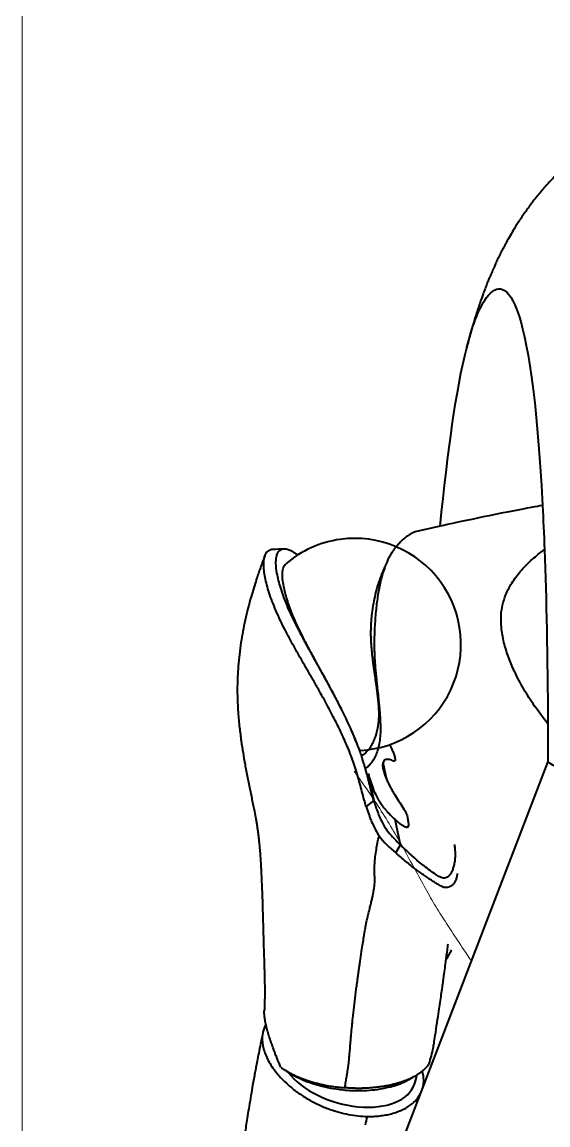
# Model space of a CAD drawing. Header units: millimetres. Extents: x 19 to 296, y 1 to 200.
# Drawn here: x 19.47 to 35.08, y 78.16 to 110.9 of the extents above; entities that cross this region are included whole.
import ezdxf

# ---------------------------------------------------------------- set-up
doc = ezdxf.new("R2010")
doc.units = ezdxf.units.MM
doc.header["$LTSCALE"] = 12.7
for name, color, linetype, lineweight in [('BORDER_FRAME', 7, 'Continuous', 15), ('TANGENT_LINES', 7, 'Continuous', 15), ('Visible', 7, 'Continuous', 40)]:
    doc.layers.add(name, color=color, linetype=linetype, lineweight=lineweight)

msp = doc.modelspace()

# ---------------------------------------------------------------- linework, layer by layer
at = {"layer": 'BORDER_FRAME'}
msp.add_line((19.474, 10), (19.474, 200), dxfattribs=at)
at = {"layer": 'TANGENT_LINES'}
msp.add_open_spline([(32.81, 83.023), (32.801, 83.038), (32.763, 83.096), (32.427, 83.603), (32.112, 84.072), (31.795, 84.573), (31.482, 85.108), (31.169, 85.682), (30.848, 86.278), (30.507, 86.879), (30.141, 87.478), (29.749, 88.072), (29.471, 88.465), (29.332, 88.662)], degree=3, knots=[0, 0, 0, 0, 0.032273, 0.123439, 0.217309, 0.308359, 0.402548, 0.499334, 0.597779, 0.69719, 0.797343, 0.898278, 1, 1, 1, 1], dxfattribs=at)
at = {"layer": 'Visible'}
for p, q in [((32.673, 101.234), (32.671, 101.228)), ((32.672, 101.231), (32.674, 101.236)), ((31.882, 95.932), (31.145, 95.763)), ((29.494, 89.274), (29.477, 89.322)), ((29.556, 89.097), (29.551, 89.113)), ((35.084, 88.946), (23.834, 59.662)), ((30.299, 88.404), (30.19, 88.921)), ((29.749, 88.587), (29.915, 87.787)), ((29.915, 87.787), (29.688, 87.608)), ((30.707, 86.469), (30.548, 87.223)), ((30.566, 86.236), (30.707, 86.469)), ((27.088, 80.028), (27.071, 80.071)), ((31.185, 79.631), (31.153, 79.612)), ((30.516, 79.32), (30.695, 79.381))]:
    msp.add_line(p, q, dxfattribs=at)
for centre, radius, start, end in [((29.353, 92.423), 3.15, 97.9159, 130.6079), ((29.353, 92.423), 3.15, 272.9759, 97.9159), ((24.736, 155.264), 60.052, 272.08119, 272.39901), ((19.807, 85.709), 10.323, 21.18, 23.952), ((29.563, 89.363), 0.0966, 208.0791, 241.5905), ((22.576, 86.764), 7.359, 18.6184, 19.947), ((34.453, 89.911), 4.886, 195.7168, 201.1982), ((33.318, 90.241), 4.096, 222.1155, 227.4597), ((32.171, 88.302), 2.616, 216.6434, 232.159), ((44.354, 76.279), 14.044, 149.7715, 151.101), ((29.149, 80.032), 2.084, 341.3404, 348.8559), ((29.931, 81.361), 2.122, 291.1082, 297.7132)]:
    msp.add_arc(centre, radius, start, end, dxfattribs=at)
at = {"layer": 'Visible', "extrusion": (0, 0, -1)}
for centre, major_axis, ratio, start_param, end_param in [((41.334, 89.223), (6.406, 0), 0.19691, 1.570796, 2.920278), ((47.953, 40.622), (-0.167, 64.035), 0.350837, 5.3396, 5.344481)]:
    msp.add_ellipse(centre, major_axis=major_axis, ratio=ratio, start_param=start_param, end_param=end_param, dxfattribs=at)
at = {"layer": 'Visible'}
msp.add_ellipse((29.135, 79.988), major_axis=(-1.994, 0.601), ratio=0.581465, start_param=0.683485, end_param=3.12237, dxfattribs=at)
for points, knots in [([(41.334, 108.913), (41.152, 108.909), (40.793, 108.902), (40.288, 108.851), (39.81, 108.775), (39.379, 108.683), (38.857, 108.539), (38.409, 108.383), (38.017, 108.224), (37.688, 108.071), (37.422, 107.934), (37.206, 107.814), (37.071, 107.735), (36.933, 107.65), (36.793, 107.561), (36.651, 107.468), (36.464, 107.339), (36.277, 107.201), (36.084, 107.052), (35.912, 106.909), (35.762, 106.779), (35.626, 106.655), (35.481, 106.518), (35.261, 106.299), (35.028, 106.047), (34.791, 105.768), (34.568, 105.482), (34.379, 105.22), (34.202, 104.955), (34.052, 104.715), (33.934, 104.514), (33.834, 104.334), (33.781, 104.234), (33.717, 104.111), (33.647, 103.972), (33.574, 103.823), (33.517, 103.7), (33.474, 103.604), (33.442, 103.531), (33.406, 103.449), (33.366, 103.356), (33.321, 103.247), (33.271, 103.123), (33.216, 102.981), (33.164, 102.84), (33.12, 102.72), (33.087, 102.624), (33.06, 102.546), (33.032, 102.465), (33.006, 102.385), (32.95, 102.213), (32.893, 102.028), (32.873, 101.962), (32.846, 101.871), (32.814, 101.757), (32.773, 101.612), (32.725, 101.436), (32.691, 101.303), (32.673, 101.234)], [0, 0, 0, 0, 0.028875, 0.056858, 0.083919, 0.110023, 0.138819, 0.165993, 0.191435, 0.215014, 0.236567, 0.255881, 0.271312, 0.286957, 0.30286, 0.319025, 0.33766, 0.356697, 0.376051, 0.394636, 0.41207, 0.428682, 0.446106, 0.467839, 0.491015, 0.514792, 0.538381, 0.560712, 0.582829, 0.603645, 0.622753, 0.640346, 0.653461, 0.667857, 0.683459, 0.6995, 0.714014, 0.726561, 0.73756, 0.749208, 0.761689, 0.775109, 0.789483, 0.804821, 0.820113, 0.834112, 0.84654, 0.857845, 0.86909, 0.880315, 0.897241, 0.914525, 0.924744, 0.936483, 0.950045, 0.96526, 0.982017, 1, 1, 1, 1]), ([(32.674, 101.236), (32.832, 101.858), (33.523, 103.72), (34.588, 103.024), (34.923, 96.549), (34.945, 96.138), (34.964, 95.703), (34.982, 95.243), (35.037, 93.784), (35.072, 92.071), (35.082, 90.068), (35.084, 89.704), (35.084, 89.33), (35.084, 88.946)], [0.8223782, 0.8223782, 0.8223782, 0.8223782, 0.8594375, 0.967445, 0.967445, 0.967445, 0.9742976, 0.9742976, 0.9742976, 0.9960433, 0.9960433, 0.9960433, 1, 1, 1, 1]), ([(34.919, 96.548), (34.825, 96.531), (34.549, 96.481), (33.348, 96.252), (32.177, 95.999), (31.953, 95.948), (31.882, 95.932)], [0, 0, 0, 0, 0.1751, 0.512794, 0.844681, 1, 1, 1, 1]), ([(31.149, 95.764), (31.143, 95.763), (31.126, 95.759), (31.071, 95.737), (31.035, 95.718), (30.989, 95.692), (30.939, 95.66), (30.889, 95.625), (30.837, 95.585), (30.779, 95.537), (30.716, 95.479), (30.632, 95.391), (30.595, 95.346), (30.579, 95.326)], [0, 0, 0, 0, 0.054238, 0.141259, 0.215929, 0.297365, 0.385491, 0.47403, 0.566254, 0.66401, 0.77047, 0.896049, 1, 1, 1, 1]), ([(30.556, 95.298), (30.541, 95.278), (30.508, 95.236), (30.443, 95.141), (30.398, 95.059), (30.373, 95.015)], [0, 0, 0, 0, 0.276851, 0.615275, 1, 1, 1, 1]), ([(30.579, 95.326), (30.578, 95.325), (30.575, 95.321), (30.564, 95.308), (30.556, 95.298)], [0, 0, 0, 0, 0.295922, 1, 1, 1, 1]), ([(26.687, 95.071), (26.685, 95.065), (26.675, 95.039), (26.581, 94.79), (26.519, 94.616), (26.463, 94.451), (26.425, 94.337), (26.346, 94.092), (26.27, 93.834), (26.178, 93.492), (26.096, 93.145), (26.028, 92.811), (25.97, 92.478), (25.923, 92.13), (25.888, 91.78), (25.87, 91.468), (25.862, 91.163), (25.865, 90.801), (25.886, 90.396), (25.927, 89.958), (25.978, 89.564), (26.032, 89.208), (26.092, 88.858), (26.165, 88.475), (26.242, 88.093), (26.317, 87.742), (26.383, 87.413), (26.408, 87.272), (26.431, 87.141), (26.449, 87.025), (26.466, 86.914), (26.479, 86.812), (26.492, 86.706), (26.507, 86.572), (26.522, 86.421), (26.538, 86.238), (26.552, 86.037), (26.562, 85.868), (26.569, 85.734), (26.574, 85.645), (26.58, 85.52), (26.587, 85.356), (26.595, 85.147), (26.605, 84.895), (26.614, 84.603), (26.623, 84.279), (26.632, 83.963), (26.639, 83.682), (26.648, 83.357), (26.656, 83.089), (26.663, 82.857), (26.669, 82.658), (26.674, 82.458), (26.677, 82.249), (26.678, 82.059), (26.676, 81.869), (26.672, 81.703), (26.666, 81.562), (26.665, 81.548), (26.665, 81.544)], [0, 0, 0, 0, 0.006294, 0.024973, 0.04185, 0.056701, 0.069555, 0.087919, 0.107397, 0.129287, 0.151455, 0.172942, 0.194352, 0.216283, 0.238167, 0.258742, 0.279007, 0.301118, 0.324754, 0.349289, 0.372557, 0.394598, 0.416542, 0.4396, 0.462628, 0.485133, 0.506277, 0.520187, 0.533379, 0.546105, 0.558407, 0.570201, 0.582191, 0.595694, 0.61008, 0.625946, 0.642596, 0.657894, 0.671258, 0.682168, 0.695015, 0.709993, 0.72686, 0.745401, 0.765385, 0.78647, 0.807178, 0.826809, 0.84782, 0.867034, 0.884691, 0.901115, 0.917592, 0.934441, 0.950603, 0.966555, 0.982218, 0.99561, 1, 1, 1, 1]), ([(29.688, 87.608), (29.669, 87.674), (29.628, 87.812), (29.561, 88.061), (29.502, 88.289), (29.433, 88.539), (29.364, 88.767), (29.281, 89.007), (29.192, 89.246), (29.002, 89.694), (28.801, 90.111), (28.567, 90.562), (28.32, 91.008), (28.143, 91.317), (27.963, 91.63), (27.789, 91.932), (27.612, 92.243), (27.444, 92.547), (27.283, 92.851), (27.138, 93.144), (27.009, 93.427), (26.899, 93.7), (26.809, 93.953), (26.739, 94.191), (26.688, 94.409), (26.656, 94.605), (26.645, 94.783), (26.647, 94.923), (26.68, 95.054), (26.687, 95.07), (26.688, 95.075)], [0, 0, 0, 0, 0.031202, 0.065607, 0.098762, 0.133156, 0.166497, 0.200121, 0.234489, 0.281495, 0.328278, 0.376841, 0.425291, 0.465828, 0.506243, 0.546456, 0.587008, 0.627063, 0.666898, 0.705733, 0.743597, 0.780396, 0.815557, 0.849383, 0.881497, 0.911779, 0.940164, 0.966406, 0.990672, 1, 1, 1, 1]), ([(26.688, 95.075), (26.7, 95.101), (26.725, 95.155), (26.789, 95.221), (26.877, 95.25), (26.906, 95.251), (26.918, 95.252)], [0, 0, 0, 0, 0.268999, 0.545167, 0.819265, 1, 1, 1, 1]), ([(28.954, 90.506), (28.91, 90.592), (28.846, 90.718), (28.821, 90.766), (28.795, 90.816), (28.77, 90.864), (28.744, 90.914), (28.717, 90.964), (28.688, 91.017), (28.663, 91.064), (28.631, 91.123), (28.629, 91.127), (28.611, 91.161), (28.566, 91.244), (28.55, 91.272), (28.531, 91.307), (28.512, 91.343), (28.49, 91.383), (28.466, 91.425), (28.44, 91.472), (28.415, 91.518), (28.384, 91.574), (28.376, 91.588), (28.348, 91.638), (28.309, 91.708), (28.25, 91.814), (28.176, 91.947), (28.12, 92.048), (28.094, 92.095), (28.061, 92.154), (28.024, 92.222), (27.979, 92.303), (27.934, 92.386), (27.883, 92.479), (27.828, 92.582), (27.769, 92.693), (27.704, 92.818), (27.638, 92.946), (27.49, 93.245), (27.368, 93.517), (27.258, 93.789), (27.17, 94.038), (27.1, 94.274), (27.05, 94.484), (27.007, 94.758), (27.013, 94.982), (27.045, 95.102), (27.08, 95.18), (27.145, 95.238), (27.179, 95.252), (27.218, 95.263), (27.238, 95.264), (27.246, 95.265)], [0, 0, 0, 0, 0.032418, 0.047401, 0.06258, 0.077955, 0.093522, 0.109282, 0.125232, 0.141371, 0.157698, 0.161979, 0.174253, 0.194871, 0.206979, 0.219738, 0.233121, 0.2471, 0.261655, 0.276764, 0.29241, 0.308576, 0.317234, 0.33219, 0.3511, 0.374112, 0.400246, 0.422402, 0.437458, 0.454299, 0.472746, 0.492662, 0.512974, 0.534392, 0.55684, 0.58024, 0.604511, 0.62956, 0.667312, 0.704022, 0.739437, 0.773365, 0.805698, 0.836375, 0.871231, 0.902428, 0.925206, 0.944345, 0.963272, 0.975929, 0.989014, 1, 1, 1, 1]), ([(27.246, 95.265), (27.251, 95.265), (27.263, 95.265), (27.314, 95.261), (27.375, 95.245), (27.457, 95.21), (27.53, 95.168), (27.611, 95.112), (27.646, 95.084), (27.663, 95.071)], [0, 0, 0, 0, 0.071099, 0.196616, 0.341424, 0.509761, 0.67748, 0.854021, 1, 1, 1, 1]), ([(30.373, 95.015), (30.366, 95.003), (30.346, 94.966), (30.257, 94.758), (30.249, 94.737), (30.247, 94.731)], [0, 0, 0, 0, 0.276585, 0.815208, 1, 1, 1, 1]), ([(35.081, 90.065), (35.073, 90.075), (35.038, 90.118), (34.654, 90.628), (34.369, 91.079), (34.079, 91.627), (33.907, 92.045), (33.769, 92.478), (33.694, 92.924), (33.687, 93.259), (33.727, 93.593), (33.831, 93.912), (33.977, 94.205), (34.237, 94.568), (34.517, 94.866), (34.859, 95.153), (34.947, 95.218), (34.979, 95.241)], [0, 0, 0, 0, 0.025355, 0.109329, 0.193307, 0.277266, 0.350291, 0.423142, 0.495726, 0.558336, 0.620694, 0.682859, 0.744902, 0.816459, 0.887981, 0.959427, 1, 1, 1, 1]), ([(28.207, 91.895), (28.174, 91.955), (28.103, 92.085), (27.964, 92.343), (27.793, 92.677), (27.642, 92.989), (27.499, 93.32), (27.415, 93.54), (27.34, 93.759), (27.282, 93.96), (27.238, 94.143), (27.204, 94.361), (27.197, 94.539), (27.219, 94.682), (27.257, 94.768), (27.288, 94.8), (27.303, 94.815)], [0, 0, 0, 0, 0.070805, 0.154314, 0.248784, 0.340886, 0.432839, 0.507795, 0.581419, 0.651664, 0.718793, 0.790996, 0.856679, 0.914722, 0.961058, 1, 1, 1, 1]), ([(30.247, 94.731), (30.223, 94.662), (30.176, 94.527), (30.128, 94.345), (30.082, 94.146), (30.046, 93.948), (30.012, 93.726), (29.986, 93.512), (29.964, 93.281), (29.947, 93.049), (29.935, 92.818), (29.93, 92.655), (29.928, 92.496), (29.928, 92.347), (29.932, 92.198), (29.938, 92.042), (29.948, 91.878), (29.96, 91.717), (29.977, 91.529), (29.996, 91.338), (30.015, 91.161), (30.034, 90.99), (30.059, 90.76), (30.078, 90.573), (30.096, 90.358), (30.108, 90.174), (30.115, 89.918), (30.106, 89.688), (30.081, 89.473), (30.034, 89.28), (29.97, 89.112), (29.888, 88.965), (29.804, 88.854), (29.704, 88.763), (29.677, 88.744), (29.667, 88.737)], [0, 0, 0, 0, 0.032857, 0.063565, 0.09532, 0.127143, 0.160487, 0.193424, 0.227314, 0.261713, 0.295598, 0.32422, 0.352187, 0.379463, 0.406641, 0.434572, 0.463202, 0.49158, 0.522294, 0.553359, 0.582974, 0.6124, 0.646171, 0.67727, 0.709674, 0.740227, 0.775801, 0.810033, 0.842821, 0.87424, 0.904169, 0.932947, 0.959888, 0.985471, 1, 1, 1, 1]), ([(30.241, 94.716), (30.231, 94.695), (30.207, 94.646), (30.158, 94.535), (30.121, 94.443), (30.094, 94.369), (30.067, 94.292), (30.035, 94.194), (30.005, 94.092), (29.977, 93.993), (29.947, 93.86), (29.929, 93.781)], [0, 0, 0, 0, 0.094181, 0.212997, 0.320974, 0.415437, 0.512408, 0.622073, 0.73136, 0.840086, 1, 1, 1, 1]), ([(30.247, 94.73), (30.246, 94.728), (30.244, 94.722), (30.241, 94.716), (30.24, 94.713)], [0, 0, 0, 0, 0.484626, 1, 1, 1, 1]), ([(29.929, 93.781), (29.928, 93.775), (29.922, 93.751), (29.87, 93.476), (29.843, 93.226), (29.833, 93.1), (29.826, 92.977), (29.822, 92.858), (29.821, 92.746), (29.823, 92.631), (29.829, 92.508), (29.838, 92.37), (29.848, 92.25), (29.866, 92.074), (29.881, 91.95), (29.9, 91.798), (29.919, 91.66), (29.937, 91.532), (29.968, 91.319), (29.998, 91.103), (30.005, 91.05), (30.013, 90.993), (30.02, 90.939), (30.026, 90.881), (30.033, 90.822), (30.039, 90.762), (30.043, 90.72), (30.045, 90.699)], [0, 0, 0, 0, 0.01841, 0.079768, 0.141165, 0.182266, 0.223132, 0.263745, 0.303116, 0.342854, 0.384447, 0.427829, 0.469224, 0.518191, 0.560448, 0.606177, 0.650028, 0.691892, 0.747845, 0.802365, 0.829233, 0.856589, 0.884404, 0.912647, 0.941286, 0.97029, 1, 1, 1, 1]), ([(28.952, 90.51), (28.934, 90.547), (28.894, 90.625), (28.819, 90.771), (28.742, 90.919), (28.634, 91.12), (28.515, 91.338), (28.449, 91.457), (28.375, 91.592), (28.301, 91.726), (28.239, 91.838), (28.216, 91.879), (28.208, 91.894), (28.204, 91.9)], [0, 0, 0, 0, 0.088877, 0.188755, 0.290355, 0.410464, 0.534273, 0.626125, 0.722205, 0.8217, 0.910218, 0.962437, 1, 1, 1, 1]), ([(29.241, 89.9), (29.24, 89.903), (29.234, 89.916), (29.125, 90.156), (29.063, 90.286), (28.955, 90.505), (28.954, 90.506), (28.954, 90.506)], [0, 0, 0, 0, 0.075278, 0.39263, 0.691057, 0.988387, 1, 1, 1, 1]), ([(30.062, 90.386), (30.062, 90.38), (30.062, 90.36), (30.061, 90.262), (30.057, 90.177), (30.049, 90.091), (30.04, 90.021), (30.035, 89.992), (30.033, 89.98)], [0, 0, 0, 0, 0.101727, 0.304492, 0.502037, 0.694523, 0.867729, 1, 1, 1, 1]), ([(30.045, 90.699), (30.046, 90.695), (30.047, 90.68), (30.057, 90.547), (30.061, 90.454), (30.062, 90.407), (30.062, 90.386)], [0, 0, 0, 0, 0.11945, 0.459479, 0.760374, 1, 1, 1, 1]), ([(29.431, 89.442), (29.422, 89.466), (29.403, 89.516), (29.369, 89.599), (29.345, 89.659), (29.317, 89.724), (29.29, 89.788), (29.26, 89.856), (29.248, 89.884), (29.243, 89.897)], [0, 0, 0, 0, 0.153635, 0.314552, 0.45347, 0.595331, 0.74009, 0.887693, 1, 1, 1, 1]), ([(30.033, 89.98), (30.031, 89.968), (30.026, 89.937), (30.007, 89.846), (29.981, 89.749), (29.954, 89.664), (29.929, 89.598), (29.911, 89.556), (29.877, 89.481), (29.842, 89.417), (29.804, 89.356), (29.781, 89.325), (29.77, 89.31)], [0, 0, 0, 0, 0.075898, 0.189854, 0.311067, 0.423899, 0.521199, 0.601687, 0.707981, 0.811006, 0.910735, 1, 1, 1, 1]), ([(29.477, 89.322), (29.469, 89.344), (29.453, 89.386), (29.439, 89.422), (29.433, 89.439)], [0, 0, 0, 0, 0.524629, 1, 1, 1, 1]), ([(30.382, 89.449), (30.4, 89.416), (30.437, 89.348), (30.493, 89.226), (30.515, 89.154), (30.525, 89.12)], [0, 0, 0, 0, 0.326342, 0.679166, 1, 1, 1, 1]), ([(29.665, 89.193), (29.652, 89.183), (29.627, 89.161), (29.588, 89.134), (29.553, 89.115), (29.551, 89.113), (29.55, 89.113)], [0, 0, 0, 0, 0.320875, 0.654243, 0.931929, 1, 1, 1, 1]), ([(29.666, 88.739), (29.666, 88.74), (29.665, 88.744), (29.649, 88.799), (29.636, 88.844), (29.604, 88.951), (29.57, 89.057), (29.56, 89.086), (29.556, 89.097)], [0, 0, 0, 0, 0.046005, 0.209551, 0.373629, 0.614924, 0.856819, 1, 1, 1, 1]), ([(29.77, 89.31), (29.77, 89.31), (29.77, 89.31), (29.727, 89.253), (29.683, 89.211), (29.67, 89.198), (29.665, 89.193)], [0, 0, 0, 0, 0.011014, 0.385559, 0.776958, 1, 1, 1, 1]), ([(29.666, 89.195), (29.666, 89.196), (29.669, 89.2), (29.687, 89.224), (29.703, 89.248), (29.718, 89.273), (29.735, 89.304), (29.737, 89.306), (29.737, 89.306)], [0, 0, 0, 0, 0.083486, 0.290998, 0.503508, 0.721018, 0.943507, 1, 1, 1, 1]), ([(30.525, 89.12), (30.527, 89.111), (30.532, 89.092), (30.544, 89.042), (30.55, 89.003), (30.554, 88.978), (30.528, 88.951), (30.497, 88.963), (30.48, 88.97)], [0, 0, 0, 0, 0.146417, 0.347759, 0.524578, 0.6568, 0.805415, 1, 1, 1, 1]), ([(30.19, 88.921), (30.184, 88.893), (30.171, 88.833), (30.189, 88.715), (30.229, 88.573), (30.275, 88.462), (30.299, 88.404)], [0, 0, 0, 0, 0.203793, 0.438205, 0.704105, 1, 1, 1, 1]), ([(30.48, 88.97), (30.457, 88.979), (30.414, 88.997), (30.353, 89.01), (30.302, 89.014), (30.228, 88.991), (30.203, 88.945), (30.19, 88.921)], [0, 0, 0, 0, 0.208911, 0.400774, 0.575067, 0.782773, 1, 1, 1, 1]), ([(29.85, 88.027), (29.842, 88.055), (29.824, 88.124), (29.781, 88.297), (29.726, 88.518), (29.706, 88.592), (29.692, 88.644), (29.679, 88.694), (29.67, 88.724), (29.666, 88.739)], [0, 0, 0, 0, 0.142407, 0.341851, 0.563711, 0.690367, 0.794684, 0.899314, 1, 1, 1, 1]), ([(30.279, 87.494), (30.238, 87.545), (30.156, 87.645), (30.05, 87.805), (29.954, 88.019), (29.897, 88.144)], [0, 0, 0, 0, 0.293756, 0.586019, 1, 1, 1, 1]), ([(30.299, 88.404), (30.319, 88.362), (30.359, 88.278), (30.429, 88.148), (30.504, 88.016), (30.618, 87.829), (30.706, 87.695), (30.751, 87.626)], [0, 0, 0, 0, 0.177208, 0.358225, 0.542891, 0.764233, 1, 1, 1, 1]), ([(29.915, 87.787), (29.915, 87.787), (29.915, 87.787), (29.915, 87.788), (29.914, 87.791), (29.911, 87.801), (29.9, 87.839), (29.885, 87.895), (29.862, 87.978), (29.853, 88.012), (29.85, 88.027)], [0, 0, 0, 0, 0.009478, 0.035899, 0.079842, 0.165245, 0.333624, 0.550031, 0.806109, 1, 1, 1, 1]), ([(29.915, 87.787), (29.953, 87.663), (30.029, 87.416), (30.194, 87.065), (30.336, 86.853), (30.517, 86.657), (30.644, 86.532), (30.707, 86.469)], [0, 0, 0, 0, 0.22572, 0.448424, 0.629563, 0.813596, 1, 1, 1, 1]), ([(29.688, 87.608), (29.701, 87.571), (29.726, 87.496), (29.765, 87.381), (29.802, 87.282), (29.851, 87.155), (29.96, 86.915), (30.036, 86.797), (30.072, 86.741)], [0, 0, 0, 0, 0.146999, 0.29457, 0.430424, 0.58694, 0.805218, 1, 1, 1, 1]), ([(30.751, 87.626), (30.789, 87.563), (30.854, 87.458), (30.892, 87.371), (30.906, 87.319), (30.912, 87.294)], [0, 0, 0, 0, 0.434646, 0.730198, 1, 1, 1, 1]), ([(30.912, 87.294), (30.916, 87.27), (30.924, 87.225), (30.935, 87.172), (30.945, 87.098), (30.952, 87.059), (30.929, 86.994), (30.899, 86.99), (30.867, 86.991), (30.796, 87.024), (30.718, 87.076), (30.613, 87.168), (30.548, 87.223)], [0, 0, 0, 0, 0.100656, 0.191455, 0.29353, 0.372614, 0.467356, 0.528622, 0.596102, 0.69945, 0.817104, 1, 1, 1, 1]), ([(29.056, 79.259), (29.066, 79.321), (29.086, 79.44), (29.111, 79.594), (29.131, 79.717), (29.156, 79.883), (29.165, 79.951), (29.174, 80.021), (29.181, 80.085), (29.186, 80.141), (29.189, 80.172), (29.193, 80.222), (29.199, 80.284), (29.214, 80.473), (29.23, 80.667), (29.243, 80.822), (29.258, 80.978), (29.273, 81.128), (29.287, 81.267), (29.323, 81.587), (29.361, 81.903), (29.404, 82.237), (29.416, 82.329), (29.429, 82.428), (29.441, 82.522), (29.455, 82.62), (29.468, 82.719), (29.482, 82.817), (29.497, 82.923), (29.512, 83.024), (29.554, 83.313), (29.589, 83.54), (29.62, 83.74), (29.647, 83.9), (29.671, 84.035), (29.712, 84.235), (29.741, 84.364), (29.776, 84.507), (29.81, 84.641), (29.842, 84.767), (29.872, 84.892), (29.894, 85.003), (29.916, 85.14), (29.951, 85.354), (29.944, 85.523), (29.932, 85.741), (29.94, 85.92), (29.959, 86.118), (29.99, 86.337), (30.024, 86.536), (30.056, 86.672), (30.072, 86.741)], [0, 0, 0, 0, 0.022994, 0.043866, 0.063128, 0.084735, 0.09885, 0.112773, 0.126521, 0.13906, 0.148452, 0.159916, 0.173218, 0.196288, 0.220377, 0.241381, 0.26248, 0.282838, 0.302789, 0.332583, 0.364183, 0.394554, 0.41078, 0.427179, 0.443739, 0.460446, 0.477283, 0.494237, 0.511289, 0.528422, 0.557054, 0.583364, 0.60719, 0.628415, 0.648422, 0.672333, 0.692035, 0.712323, 0.732207, 0.751491, 0.770572, 0.788323, 0.80823, 0.832966, 0.855248, 0.879972, 0.902655, 0.926409, 0.951543, 0.97555, 1, 1, 1, 1]), ([(32.303, 86.484), (32.311, 86.442), (32.325, 86.341), (32.333, 86.185), (32.324, 86.029), (32.301, 85.89), (32.268, 85.769), (32.227, 85.662), (32.152, 85.537), (32.051, 85.476), (31.948, 85.488), (31.884, 85.516), (31.818, 85.554), (31.723, 85.613), (31.588, 85.707), (31.289, 85.933), (30.99, 86.196), (30.743, 86.435), (30.707, 86.469)], [0.5139445, 0.5139445, 0.5139445, 0.5139445, 0.5337595, 0.5619661, 0.5901727, 0.6137536, 0.6373346, 0.6595164, 0.6816982, 0.7314159, 0.7494125, 0.7674091, 0.7818961, 0.7963832, 0.8333885, 0.8703938, 0.9815641, 1, 1, 1, 1]), ([(32.397, 85.624), (32.394, 85.601), (32.385, 85.549), (32.358, 85.45), (32.314, 85.355), (32.259, 85.281), (32.189, 85.227), (32.107, 85.2), (32.02, 85.202), (31.931, 85.231), (31.845, 85.281), (31.753, 85.339), (31.652, 85.405), (31.559, 85.468), (31.448, 85.542), (31.321, 85.63), (31.183, 85.729), (31.034, 85.841), (30.896, 85.952), (30.747, 86.076), (30.629, 86.181), (30.566, 86.236)], [0, 0, 0, 0, 0.040921, 0.088869, 0.137527, 0.182807, 0.226795, 0.270091, 0.31373, 0.359209, 0.406325, 0.455822, 0.507788, 0.557932, 0.612323, 0.671013, 0.732938, 0.797513, 0.860429, 0.925978, 1, 1, 1, 1]), ([(32.062, 83.072), (32.069, 83.122), (32.083, 83.229), (32.111, 83.446), (32.119, 83.507), (32.122, 83.53)], [0, 0, 0, 0, 0.348722, 0.752544, 1, 1, 1, 1]), ([(31.703, 80.583), (31.714, 80.656), (31.739, 80.821), (31.796, 81.197), (31.846, 81.529), (31.884, 81.784), (31.919, 82.024), (31.95, 82.24), (31.977, 82.436), (31.999, 82.595), (32.028, 82.809), (32.057, 83.03), (32.061, 83.063), (32.062, 83.072)], [0, 0, 0, 0, 0.094726, 0.215313, 0.329386, 0.427912, 0.523446, 0.614978, 0.700729, 0.778293, 0.871637, 0.96257, 1, 1, 1, 1]), ([(26.711, 81.15), (26.706, 81.175), (26.693, 81.233), (26.672, 81.378), (26.668, 81.42), (26.665, 81.464), (26.664, 81.498), (26.665, 81.534), (26.665, 81.541), (26.665, 81.543)], [0, 0, 0, 0, 0.190264, 0.435296, 0.569362, 0.699031, 0.824061, 0.9441, 1, 1, 1, 1]), ([(26.625, 80.911), (26.601, 80.796), (26.555, 80.576), (26.499, 80.29), (26.453, 80.053), (26.418, 79.866), (26.387, 79.701), (26.353, 79.517), (26.318, 79.322), (26.267, 79.027), (26.214, 78.714), (26.168, 78.424), (26.13, 78.185), (26.096, 77.96), (26.067, 77.764), (26.035, 77.547), (26.003, 77.317), (25.967, 77.056), (25.932, 76.792), (25.853, 76.17), (25.779, 75.53), (25.701, 74.801), (25.627, 74.041), (25.556, 73.256), (25.504, 72.633), (25.453, 71.997), (25.405, 71.367), (25.357, 70.731), (25.311, 70.096), (25.266, 69.462), (25.224, 68.883), (25.183, 68.332), (25.157, 67.976), (25.131, 67.637), (25.107, 67.326), (25.083, 67.03), (25.056, 66.7), (25.025, 66.338), (24.99, 65.937), (24.951, 65.522), (24.924, 65.252), (24.91, 65.118)], [0, 0, 0, 0, 0.024258, 0.046582, 0.066787, 0.084621, 0.10148, 0.119111, 0.137484, 0.160019, 0.183506, 0.205831, 0.226168, 0.245702, 0.264037, 0.283224, 0.30323, 0.323997, 0.345292, 0.37756, 0.411281, 0.446412, 0.482723, 0.519263, 0.551938, 0.584689, 0.617515, 0.650415, 0.683387, 0.716203, 0.747934, 0.778423, 0.803073, 0.826918, 0.849927, 0.872345, 0.895987, 0.920853, 0.947062, 0.973747, 1, 1, 1, 1]), ([(26.711, 81.149), (26.711, 81.148), (26.671, 81.074), (26.642, 80.994), (26.625, 80.912), (26.62, 80.89), (26.598, 80.762), (26.607, 80.515), (26.723, 80.159), (26.963, 79.758), (27.286, 79.407), (27.643, 79.122), (27.942, 78.927), (28.261, 78.758), (28.486, 78.664), (28.597, 78.624)], [15.994138, 15.994138, 15.994138, 15.994138, 16.036407, 23.201755, 23.201755, 23.201755, 25.08733, 34.138252, 43.189174, 52.240097, 64.307993, 70.341941, 76.37589, 82.409838, 88.095779, 88.095779, 88.095779, 88.095779]), ([(27.071, 80.071), (27.07, 80.074), (27.065, 80.085), (27.022, 80.192), (26.984, 80.29), (26.966, 80.336), (26.947, 80.387), (26.926, 80.444), (26.906, 80.497), (26.86, 80.63), (26.851, 80.658), (26.841, 80.685), (26.836, 80.702), (26.811, 80.779), (26.789, 80.852), (26.762, 80.943), (26.741, 81.023), (26.729, 81.073), (26.718, 81.123), (26.711, 81.15)], [0, 0, 0, 0, 0.02678, 0.106108, 0.185229, 0.237216, 0.291715, 0.348556, 0.407568, 0.495326, 0.537507, 0.574896, 0.606881, 0.672313, 0.739626, 0.812628, 0.88019, 0.933507, 1, 1, 1, 1]), ([(31.556, 79.974), (31.58, 80.051), (31.627, 80.203), (31.68, 80.434), (31.696, 80.535), (31.703, 80.579)], [0, 0, 0, 0, 0.363623, 0.720865, 1, 1, 1, 1]), ([(27.152, 79.871), (27.132, 79.919), (27.103, 79.992), (27.092, 80.019), (27.088, 80.028)], [0, 0, 0, 0, 0.660244, 1, 1, 1, 1]), ([(31.556, 79.974), (31.536, 79.944), (31.494, 79.882), (31.399, 79.79), (31.38, 79.773), (31.354, 79.751), (31.352, 79.749), (31.352, 79.749)], [0, 0, 0, 0, 0.313005, 0.637791, 0.795579, 0.954912, 1, 1, 1, 1]), ([(27.152, 79.871), (27.166, 79.861), (27.198, 79.837), (27.271, 79.789), (27.293, 79.776), (27.301, 79.77)], [0, 0, 0, 0, 0.335938, 0.743349, 1, 1, 1, 1]), ([(27.301, 79.77), (27.307, 79.767), (27.322, 79.757), (27.365, 79.731), (27.374, 79.725), (27.377, 79.723)], [0, 0, 0, 0, 0.31913, 0.767644, 1, 1, 1, 1]), ([(27.301, 79.77), (27.321, 79.759), (27.362, 79.734), (27.444, 79.689), (27.508, 79.656), (27.656, 79.587), (27.791, 79.533), (27.953, 79.475), (28.078, 79.436), (28.206, 79.4), (28.341, 79.367), (28.477, 79.337), (28.676, 79.302), (28.863, 79.277), (28.991, 79.265), (29.056, 79.259)], [0, 0, 0, 0, 0.055213, 0.117429, 0.173516, 0.255657, 0.336983, 0.421832, 0.49715, 0.572156, 0.648552, 0.726139, 0.818687, 0.909241, 1, 1, 1, 1]), ([(27.377, 79.723), (27.387, 79.717), (27.408, 79.704), (27.435, 79.687), (27.449, 79.678)], [0, 0, 0, 0, 0.462147, 1, 1, 1, 1]), ([(27.449, 79.678), (27.458, 79.672), (27.489, 79.653), (27.719, 79.528), (27.953, 79.434), (28.243, 79.339), (28.524, 79.267), (28.857, 79.213), (28.921, 79.206), (28.942, 79.204)], [0, 0, 0, 0, 0.064196, 0.22136, 0.385524, 0.555989, 0.731913, 0.912067, 1, 1, 1, 1]), ([(31.096, 79.58), (31.084, 79.574), (31.059, 79.561), (31.013, 79.538), (30.96, 79.514), (30.899, 79.488), (30.83, 79.461), (30.751, 79.433), (30.663, 79.404), (30.579, 79.38), (30.491, 79.357), (30.401, 79.336), (30.307, 79.317), (30.212, 79.3), (30.113, 79.286), (30.014, 79.273), (29.911, 79.263), (29.832, 79.256), (29.761, 79.251), (29.666, 79.246), (29.602, 79.244), (29.55, 79.242), (29.485, 79.241), (29.377, 79.242), (29.271, 79.245), (29.163, 79.251), (29.091, 79.257), (29.056, 79.259)], [0, 0, 0, 0, 0.028236, 0.059705, 0.093351, 0.129186, 0.167253, 0.207563, 0.250133, 0.291434, 0.333338, 0.375802, 0.418805, 0.462277, 0.506222, 0.550637, 0.595486, 0.634403, 0.67196, 0.714934, 0.750227, 0.781305, 0.816781, 0.862563, 0.90839, 0.954222, 1, 1, 1, 1]), ([(31.001, 79.528), (31.017, 79.537), (31.049, 79.554), (31.08, 79.571), (31.095, 79.58)], [0, 0, 0, 0, 0.50446, 1, 1, 1, 1]), ([(31.153, 79.612), (31.153, 79.612), (31.152, 79.612), (31.098, 79.581), (31.096, 79.58), (31.096, 79.58)], [0, 0, 0, 0, 0.100381, 0.835376, 1, 1, 1, 1]), ([(31.352, 79.749), (31.344, 79.743), (31.33, 79.731), (31.305, 79.712), (31.278, 79.692), (31.254, 79.676), (31.223, 79.655), (31.222, 79.654), (31.19, 79.634), (31.187, 79.632), (31.185, 79.631)], [0, 0, 0, 0, 0.138571, 0.284329, 0.431502, 0.580144, 0.73026, 0.781964, 0.93679, 1, 1, 1, 1]), ([(31.367, 79.25), (31.369, 79.257), (31.371, 79.265), (31.373, 79.273), (31.386, 79.325), (31.403, 79.447), (31.392, 79.608), (31.367, 79.716), (31.359, 79.747)], [30.364538, 30.364538, 30.364538, 30.364538, 31.118738, 31.118738, 31.118738, 36.310197, 42.678291, 45.152303, 45.152303, 45.152303, 45.152303]), ([(28.942, 79.204), (29.024, 79.195), (29.2, 79.177), (29.538, 79.17), (29.872, 79.192), (30.164, 79.229), (30.463, 79.303), (30.504, 79.316), (30.516, 79.32)], [0, 0, 0, 0, 0.169338, 0.363895, 0.556687, 0.744835, 0.926172, 1, 1, 1, 1]), ([(30.916, 79.481), (30.941, 79.495), (30.98, 79.516), (30.996, 79.525), (31.001, 79.528)], [0, 0, 0, 0, 0.648702, 1, 1, 1, 1]), ([(30.717, 78.585), (30.731, 78.591), (30.794, 78.619), (30.901, 78.676), (31.044, 78.773), (31.187, 78.906), (31.269, 79.022), (31.304, 79.09)], [0, 0, 0, 0, 1.285677, 6.061748, 10.837818, 17.205913, 24.734032, 24.734032, 24.734032, 24.734032]), ([(28.597, 78.624), (28.604, 78.621), (28.7, 78.587), (28.888, 78.528), (29.166, 78.463), (29.448, 78.422), (29.636, 78.41), (29.729, 78.409)], [0, 0, 0, 0, 0.356557, 4.993196, 9.629836, 14.266475, 18.903115, 18.903115, 18.903115, 18.903115]), ([(29.729, 78.409), (29.791, 78.408), (29.914, 78.409), (30.096, 78.424), (30.273, 78.45), (30.444, 78.488), (30.592, 78.534), (30.681, 78.569), (30.717, 78.585)], [0, 0, 0, 0, 3.357131, 6.714263, 10.071394, 13.428525, 16.785656, 19.239077, 19.239077, 19.239077, 19.239077])]:
    msp.add_open_spline(points, degree=3, knots=knots, dxfattribs=at)
msp.add_open_spline([(31.886, 95.936), (32.112, 98.171), (32.357, 99.991), (32.672, 101.231)], degree=3, dxfattribs=at)

doc.saveas('drawing.dxf')
